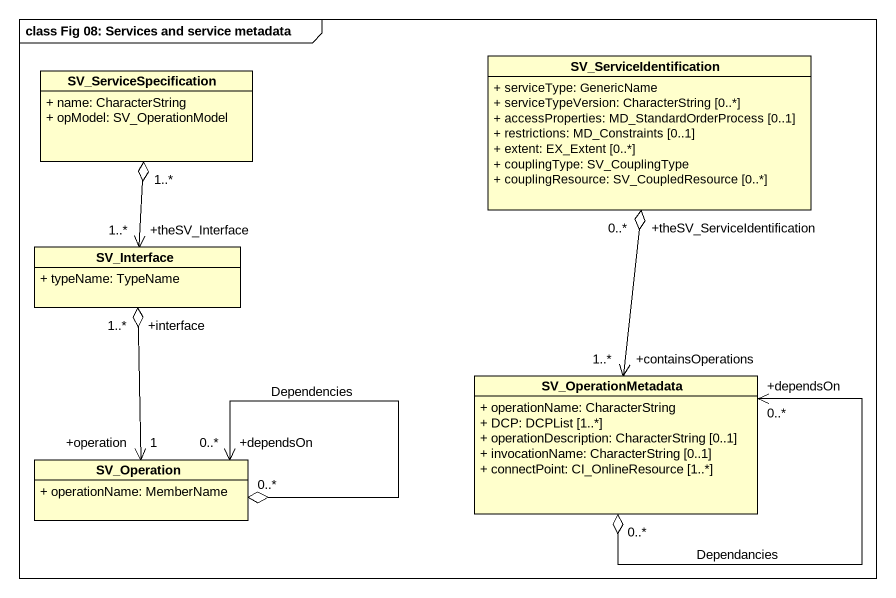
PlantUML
@startuml
mainframe class Fig 08: Services and service metadata
hide circle
hide empty members
skinparam classAttributeIconSize 0
class SV_ServiceSpecification {
  + name: CharacterString
  + opModel: SV_OperationModel
}
class SV_ServiceIdentification {
  + serviceType: GenericName
  + serviceTypeVersion: CharacterString [0..*]
  + accessProperties: MD_StandardOrderProcess [0..1]
  + restrictions: MD_Constraints [0..1]
  + extent: EX_Extent [0..*]
  + couplingType: SV_CouplingType
  + couplingResource: SV_CoupledResource [0..*]
}
class SV_Interface {
  + typeName: TypeName
}
class SV_OperationMetadata {
  + operationName: CharacterString
  + DCP: DCPList [1..*]
  + operationDescription: CharacterString [0..1]
  + invocationName: CharacterString [0..1]
  + connectPoint: CI_OnlineResource [1..*]
}
class SV_Operation {
  + operationName: MemberName
}
SV_ServiceIdentification "+theSV_ServiceIdentification\n0..*" o--> "+containsOperations\n1..*" SV_OperationMetadata
SV_Interface "+theSV_Interface\n1..*" <-up-o "1..*" SV_ServiceSpecification
SV_Interface "+interface\n1..*" o--> "+operation\n1" SV_Operation
SV_OperationMetadata "0..*" o--> "+dependsOn\n0..*" SV_OperationMetadata : Dependancies
SV_Operation "0..*" o--> "+dependsOn\n0..*" SV_Operation : Dependencies
@enduml
